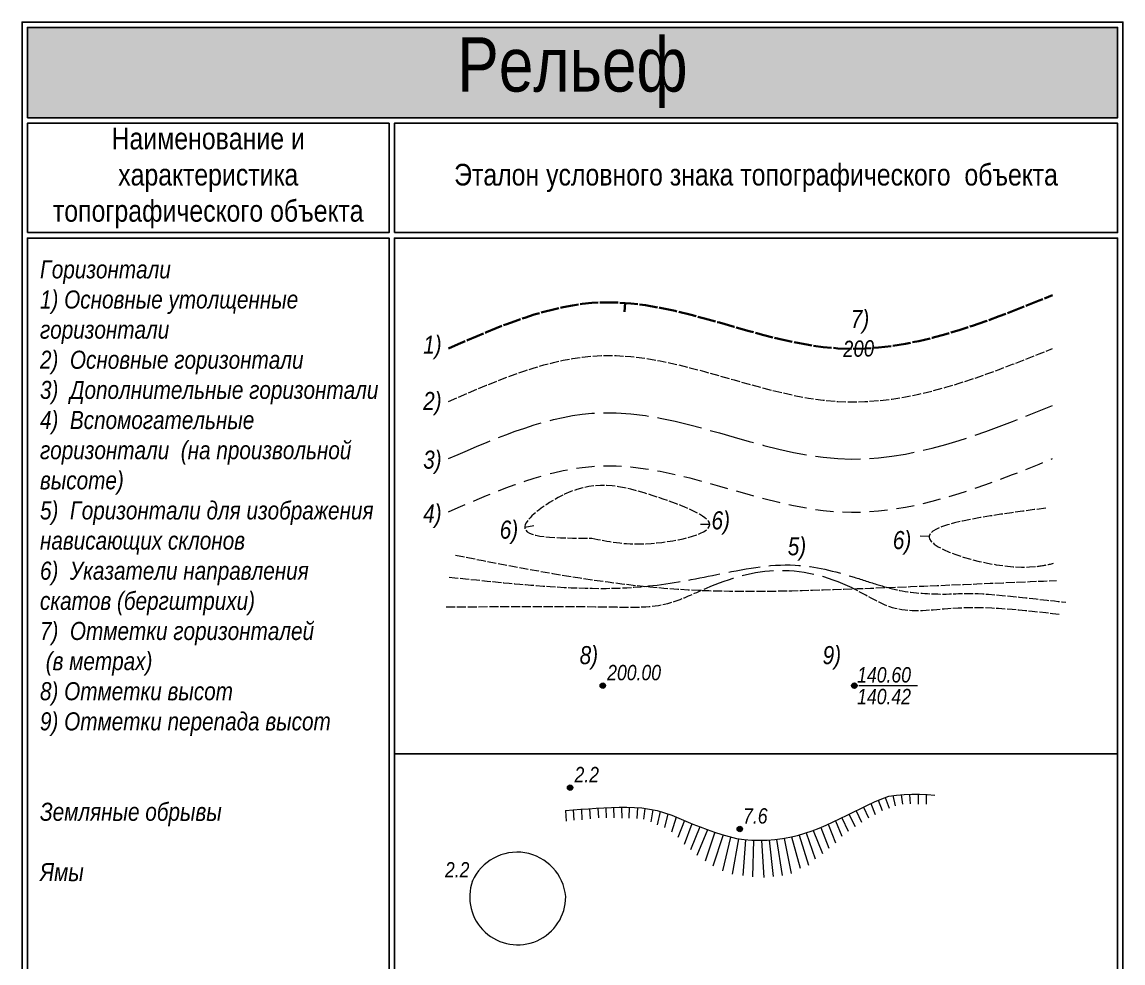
# Model space of a CAD drawing. Header units: metres. Extents: x -331 to 695, y -18 to 691.
# Drawn here: x 196.6 to 257.5, y 454.4 to 506.5 of the extents above; entities that cross this region are included whole.
import ezdxf
from ezdxf.enums import TextEntityAlignment as Align

# ---------------------------------------------------------------- set-up
doc = ezdxf.new("R2010")
doc.units = ezdxf.units.M
for name, pattern in [('СП-2х1', [3, 2, -1]), ('СП-3.5х1', [4.5, 3.5, -1]), ('СП-5х1', [6, 5, -1]), ('СП_9', [1, 1, 0])]:
    doc.linetypes.add(name, pattern=pattern)
doc.layers.add('17 Рельеф', color=7, linetype='Continuous', lineweight=15, true_color=0xa55200)
doc.styles.add('СП_Д', font='ARIALNI.TTF')
doc.styles.add('СП_Р', font='ARIALN.TTF')
doc.linetypes.add('СП_7.8.2', pattern='A,1,[130,ltypeshp.shx,S=0.25,R=0,X=0,Y=0.25],0,1,[130,ltypeshp.shx,S=0.6,R=0,X=0,Y=0.6],0', length=2)

# ---------------------------------------------------------------- blocks, each defined once
blk = doc.blocks.new('*U249')
at = {"linetype": 'Continuous', "lineweight": -2}
blk.add_lwpolyline([(0, 0), (0, 1)], dxfattribs=at)
blk = doc.blocks.new('*U409')
at = {"layer": '17 Рельеф', "linetype": 'Continuous', "lineweight": -2, "style": 'СП_Д'}
blk.add_attdef('H_001', (-0.64, -0.9), '', height=1.8, dxfattribs=at)
blk = doc.blocks.new('СП_Точка')
at = {"linetype": 'Continuous', "lineweight": -2}
h = blk.add_hatch(color=0, dxfattribs=at)
h.dxf.hatch_style = 1
h.paths.add_polyline_path([(-0.15, 0, 1), (0.15, 0, 1)])
at = {"color": 0, "linetype": 'Continuous', "lineweight": 0}
blk.add_circle((0, 0), 0.15, dxfattribs=at)
blk = doc.blocks.new('*U724')
at = {"color": 0, "linetype": 'Continuous', "lineweight": -2, "xscale": 2, "yscale": 2, "zscale": 2}
blk.add_blockref('СП_Точка', (0, 0), dxfattribs=at)
at = {"color": 0, "linetype": 'Continuous', "lineweight": 15, "style": 'СП_Д'}
blk.add_attdef('Z', text='', height=1.7, dxfattribs=at).set_placement((0.6, 2.3), align=Align.TOP_LEFT)
blk = doc.blocks.new('*U659')
at = {"color": 0, "linetype": 'Continuous', "lineweight": 15}
blk.add_line((0.5, 0), (7, 0), dxfattribs=at)
at = {"color": 0, "linetype": 'Continuous', "lineweight": -2, "xscale": 2, "yscale": 2, "zscale": 2}
blk.add_blockref('СП_Точка', (0, 0), dxfattribs=at)
at = {"color": 0, "linetype": 'Continuous', "lineweight": 15, "style": 'СП_Д'}
for tag, p in [('H', (0.6, 2.05)), ('Z', (0.6, -0.35))]:
    blk.add_attdef(tag, text='', height=1.7, dxfattribs=at).set_placement(p, align=Align.TOP_LEFT)

msp = doc.modelspace()

# ---------------------------------------------------------------- hatches: boundary and pattern name
at = {"ltscale": 0.5, "true_color": 0xfdc86d}
h = msp.add_hatch(color=31, dxfattribs=at)
h.dxf.hatch_style = 1
h.paths.add_polyline_path([(196.9, 501.192), (257.2, 501.192), (257.2, 506.192), (196.9, 506.192)])

# ---------------------------------------------------------------- linework, layer by layer
at = {"color": 7, "ltscale": 0.5}
for points in [[(196.6, 406.073), (257.5, 406.073), (257.5, 506.492), (196.6, 506.492)], [(196.9, 406.373), (216.9, 406.373), (216.9, 494.541), (196.9, 494.541)]]:
    msp.add_lwpolyline(points, close=True, dxfattribs=at)
at = {"ltscale": 0.5}
for points in [[(196.9, 501.192), (257.2, 501.192), (257.2, 506.192), (196.9, 506.192)], [(196.9, 494.841), (216.9, 494.841), (216.9, 500.892), (196.9, 500.892)], [(217.2, 494.841), (257.2, 494.841), (257.2, 500.892), (217.2, 500.892)], [(217.2, 406.373), (257.2, 406.373), (257.2, 494.541), (217.2, 494.541)]]:
    msp.add_lwpolyline(points, close=True, dxfattribs=at)
at = {"color": 253, "linetype": 'Continuous', "ltscale": 0.5}
msp.add_lwpolyline([(257.2, 466.009), (217.2, 466.009)], dxfattribs=at)
at = {"layer": '17 Рельеф', "linetype": 'Continuous', "ltscale": 0.5}
for points in [[(226.661, 462.88), (227.084, 462.912), (227.506, 462.943), (227.929, 462.973), (228.352, 463.001), (228.775, 463.026), (229.199, 463.045), (229.623, 463.057), (230.047, 463.059), (230.471, 463.048), (230.893, 463.015), (231.314, 462.956), (231.729, 462.867), (232.137, 462.751), (232.537, 462.609), (232.929, 462.449), (233.319, 462.283), (233.71, 462.12), (234.105, 461.966), (234.503, 461.821), (234.904, 461.682), (235.308, 461.549), (235.715, 461.429), (236.127, 461.332), (236.546, 461.268), (236.969, 461.234), (237.394, 461.225), (237.819, 461.236), (238.242, 461.266), (238.662, 461.319), (239.079, 461.396), (239.492, 461.495), (239.899, 461.615), (240.301, 461.752), (240.697, 461.905), (241.088, 462.071), (241.474, 462.247), (241.856, 462.429), (242.237, 462.616), (242.616, 462.804), (242.995, 462.991), (243.377, 463.175), (243.762, 463.356), (244.153, 463.525), (244.555, 463.658), (244.971, 463.73), (245.396, 463.76), (245.82, 463.774), (246.243, 463.774), (246.667, 463.757), (247.09, 463.73)], [(244.349, 463.591), (244.563, 463.007)], [(244.778, 463.7), (244.898, 463.129)], [(245.224, 463.747), (245.311, 463.22)], [(245.691, 463.767), (245.723, 463.238)], [(246.167, 463.771), (246.162, 463.233)], [(246.621, 463.755), (246.615, 463.215)], [(226.663, 462.876), (226.697, 462.276)], [(227.085, 462.907), (227.125, 462.335)], [(227.546, 462.941), (227.572, 462.361)], [(227.991, 462.973), (228.025, 462.417)], [(228.448, 463.003), (228.479, 462.462)], [(228.898, 463.028), (228.907, 462.46)], [(229.314, 463.044), (229.334, 462.474)], [(229.752, 463.02), (229.771, 462.451)], [(230.188, 463.053), (230.171, 462.454)], [(230.652, 463.033), (230.61, 462.434)], [(231.06, 462.991), (230.982, 462.397)], [(231.485, 462.919), (231.378, 462.242)], [(242.735, 462.857), (243.036, 462.223)], [(243.151, 463.062), (243.43, 462.463)], [(243.556, 463.255), (243.801, 462.654)], [(243.955, 463.437), (244.183, 462.876)], [(231.898, 462.819), (231.741, 462.078)], [(232.319, 462.686), (232.137, 461.936)], [(232.776, 462.51), (232.517, 461.681)], [(233.241, 462.313), (232.874, 461.375)], [(241.59, 462.296), (241.945, 461.462)], [(241.956, 462.473), (242.291, 461.735)], [(242.339, 462.662), (242.683, 461.984)], [(233.649, 462.141), (233.223, 460.99)], [(234.101, 461.964), (233.585, 460.701)], [(234.521, 461.811), (233.934, 460.389)], [(234.928, 461.67), (234.387, 460.069)], [(239.967, 461.631), (240.48, 460.196)], [(240.358, 461.768), (240.883, 460.5)], [(240.784, 461.936), (241.231, 460.797)], [(241.191, 462.112), (241.599, 461.077)], [(235.389, 461.52), (234.821, 459.789)], [(235.783, 461.407), (235.34, 459.531)], [(236.236, 461.308), (235.889, 459.355)], [(236.615, 461.256), (236.467, 459.278)], [(237.059, 461.226), (237.008, 459.199)], [(237.507, 461.222), (237.638, 459.171)], [(237.934, 461.237), (238.159, 459.216)], [(238.329, 461.271), (238.653, 459.278)], [(238.762, 461.33), (239.154, 459.397)], [(239.163, 461.409), (239.639, 459.681)], [(239.581, 461.514), (240.103, 459.848)]]:
    msp.add_lwpolyline(points, dxfattribs=at)
at = {"layer": '17 Рельеф', "color": 0, "linetype": 'СП_7.8.2', "ltscale": 0.5, "flags": 128}
msp.add_lwpolyline([(221.506, 458.953), (221.506, 458.953), (221.506, 458.953), (221.516, 458.978, 1.188286), (226.673, 458.109, 0.774825), (221.506, 458.953)], format="xyb", dxfattribs=at)
at = {"layer": '17 Рельеф', "linetype": 'СП_9', "lineweight": 30}
msp.add_spline([(220.196, 488.439), (228.659, 490.982), (241.731, 488.439), (253.61, 491.378)], degree=3, dxfattribs=at)
at = {"layer": '17 Рельеф', "linetype": 'СП_9', "ltscale": 0.5}
for points in [[(220.196, 485.501), (228.659, 488.044), (241.731, 485.501), (253.61, 488.439)], [(228.112, 477.94), (224.408, 478.601), (226.26, 480.187), (231.816, 480.187), (234.638, 478.689), (231.11, 477.631), (228.112, 477.94)], [(253.227, 479.6), (246.804, 477.904), (252.746, 476.377), (253.652, 476.547)], [(220.579, 476.999), (232.875, 475.121), (242.057, 475.121), (253.831, 475.601)]]:
    msp.add_spline(points, degree=3, dxfattribs=at)
at = {"layer": '17 Рельеф', "linetype": 'СП-5х1', "ltscale": 0.5}
msp.add_spline([(220.196, 482.338), (228.659, 484.881), (241.731, 482.338), (253.61, 485.277)], degree=3, dxfattribs=at)
at = {"layer": '17 Рельеф', "linetype": 'СП-2х1', "ltscale": 0.5}
msp.add_spline([(220.196, 479.399), (228.659, 481.942), (241.731, 479.399), (253.61, 482.338)], degree=3, dxfattribs=at)
at = {"layer": '17 Рельеф', "color": 7, "linetype": 'СП-3.5х1', "ltscale": 0.5}
for points, knots in [([(231.265, 475.293), (232.526, 475.426), (235.198, 475.948), (239.033, 476.761), (242.023, 475.991), (243.523, 475.492), (243.967, 475.358)], [11.052138, 11.052138, 11.052138, 11.052138, 14.870227, 19.235446, 22.57425, 23.967632, 23.967632, 23.967632, 23.967632]), ([(242.511, 475.183), (241.165, 475.845), (238.258, 476.541), (235.483, 475.613), (234.194, 475.053)], [11.574762, 11.574762, 11.574762, 11.574762, 15.979595, 20.136451, 20.136451, 20.136451, 20.136451])]:
    msp.add_open_spline(points, degree=3, knots=knots, dxfattribs=at)
at = {"layer": '17 Рельеф', "linetype": 'СП_9', "ltscale": 0.5}
for points, knots in [([(220.236, 475.784), (221.835, 475.614), (225.474, 475.228), (229.191, 475.077), (231.246, 475.291), (231.265, 475.293)], [0, 0, 0, 0, 4.831075, 10.994214, 11.052138, 11.052138, 11.052138, 11.052138]), ([(234.194, 475.053), (234.172, 475.044), (233.543, 474.769), (232.085, 474.059), (227.246, 474.174), (223.196, 474.14), (220.068, 474.113)], [20.136451, 20.136451, 20.136451, 20.136451, 20.208446, 22.166709, 24.953402, 34.411084, 34.411084, 34.411084, 34.411084]), ([(253.972, 473.718), (251.987, 473.95), (248.947, 474.306), (244.969, 473.647), (243.327, 474.781), (242.517, 475.18), (242.511, 475.183)], [0, 0, 0, 0, 5.826589, 8.923053, 11.552835, 11.574762, 11.574762, 11.574762, 11.574762]), ([(243.967, 475.358), (244.346, 475.245), (245.464, 474.913), (248.796, 474.77), (248.626, 475.041), (253.223, 474.519), (254.337, 474.393)], [23.967632, 23.967632, 23.967632, 23.967632, 25.180733, 27.549459, 32.375725, 33.920256, 33.920256, 33.920256, 33.920256])]:
    msp.add_open_spline(points, degree=3, knots=knots, dxfattribs=at)

# ---------------------------------------------------------------- block references
at = {"layer": '17 Рельеф', "linetype": 'Continuous', "lineweight": 30, "xscale": 0.4999999999999991, "yscale": 0.4999999999999991, "zscale": 0.4999999999999991, "rotation": 175.640161134487}
msp.add_blockref('*U249', (229.97, 490.951), dxfattribs=at)
at = {"layer": '17 Рельеф', "color": 0, "linetype": 'Continuous', "lineweight": 20}
ref = msp.add_blockref('*U409', (242.908, 488.42), dxfattribs=dict(at, xscale=0.4999999999999993, yscale=0.4999999999999993, zscale=0.4999999999999993, rotation=1.476036189070155))
ref.add_attrib('H_001', '200', (242.025, 487.953), dxfattribs={"linetype": 'Continuous', "lineweight": -2, "height": 0.9, "rotation": 1.47604, "style": 'СП_Д'})
for p, xscale, yscale, zscale, rotation in [((234.638, 478.701), 0.4999999999999978, 0.4999999999999978, 0.4999999999999978, 91.35538184715139), ((224.412, 478.547), 0.4999999999999982, 0.4999999999999982, 0.4999999999999982, 280.2695669358807), ((246.781, 478.027), 0.4999999999999992, 0.4999999999999992, 0.4999999999999992, 86.7785425097769)]:
    msp.add_blockref('*U249', p, dxfattribs=dict(at, xscale=xscale, yscale=yscale, zscale=zscale, rotation=rotation))
at = {"layer": '17 Рельеф', "color": 0, "linetype": 'Continuous', "lineweight": 20, "ltscale": 0.5}
ref = msp.add_blockref('*U724', (228.726, 469.781), dxfattribs=dict(at, xscale=0.5, yscale=0.5, zscale=0.5))
ref.add_attrib('Z_001', '200.00', (228.968, 470.078), dxfattribs={"layer": '0', "color": 0, "linetype": 'Continuous', "lineweight": 15, "height": 0.85, "style": 'СП_Д'})
at = {"layer": '17 Рельеф', "color": 0, "linetype": 'Continuous', "lineweight": 20}
ref = msp.add_blockref('*U659', (242.641, 469.781), dxfattribs=dict(at, xscale=0.5, yscale=0.5, zscale=0.5))
ref.add_attrib('H_001', '140.60', (242.796, 469.953), dxfattribs={"layer": '0', "color": 0, "linetype": 'Continuous', "lineweight": 15, "height": 0.85, "style": 'СП_Д'})
ref.add_attrib('Z_001', '140.42', (242.796, 468.753), dxfattribs={"layer": '0', "color": 0, "linetype": 'Continuous', "lineweight": 15, "height": 0.85, "style": 'СП_Д'})
at = {"layer": '17 Рельеф', "linetype": 'Continuous', "lineweight": 20}
ref = msp.add_blockref('*U724', (226.919, 464.139), dxfattribs=dict(at, xscale=0.5, yscale=0.5, zscale=0.5))
ref.add_attrib('Z_001', '2.2', (227.162, 464.435), dxfattribs={"layer": '0', "color": 0, "linetype": 'Continuous', "lineweight": 15, "height": 0.85, "style": 'СП_Д'})
ref = msp.add_blockref('*U724', (236.306, 461.852), dxfattribs=dict(at, xscale=0.5, yscale=0.5, zscale=0.5))
ref.add_attrib('Z_001', '7.6', (236.488, 462.149), dxfattribs={"layer": '0', "color": 0, "linetype": 'Continuous', "lineweight": 15, "height": 0.85, "style": 'СП_Д'})

# ---------------------------------------------------------------- texts
at = {"color": 7, "lineweight": 13, "attachment_point": 5, "style": 'СП_Р'}
for s, insert, char_height, width in [('Рельеф', (227.05, 503.692), 3, 60.3), ('Наименование и характеристика топографического объекта', (206.9, 497.866), 1.2, 20), ('Эталон условного знака топографического  объекта ', (237.2, 497.866), 1.2, 40)]:
    msp.add_mtext(s, dxfattribs=dict(at, insert=insert, char_height=char_height, width=width))
at = {"color": 7, "ltscale": 0.5, "insert": (197.594, 493.31), "char_height": 1, "width": 19.01215, "attachment_point": 1, "style": 'СП_Д'}
msp.add_mtext('Горизонтали\\P1) Основные утолщенные горизонтали\\P2)  Основные горизонтали\\P3)  Дополнительные горизонтали \\P4)  Вспомогательные горизонтали  (на произвольной высоте)\\P5)  Горизонтали для изображения нависающих склонов\\P6)  Указатели направления скатов (бергштрихи)\\P7)  Отметки горизонталей\\P (в метрах)\\P8) Отметки высот\\P9) Отметки перепада высот\\P\\P\\PЗемляные обрывы\\P\\PЯмы\\P\\P\\P\\P1) Камни-ориентиры отдельные\\P2) Гряды камней\\P\\P\\P\\P\\PОсыпи рыхлых пород (песчаные, глинистые и др.)\\P\\P\\P\\P\\PОсыпи твердых пород\\P1) каменисто-щебеночные\\P2) галечниковые\\P\\P\\P\\P\\P\\P\\P1) Неукрепленные откосы\\P2) Укрепленные откосы\\P3) Граница укрепления откоса', dxfattribs=at)
at = {"color": 212, "lineweight": 13, "true_color": 0xe000e0, "char_height": 1, "width": 1, "attachment_point": 5, "style": 'СП_Д'}
for s, insert in [('7)', (242.956, 489.911)), ('1)', (219.3, 488.49)), ('2)', (219.3, 485.378)), ('3)', (219.3, 482.132)), ('4)', (219.3, 479.154)), ('6)', (235.251, 478.774)), ('6)', (223.535, 478.261)), ('6)', (245.281, 477.683)), ('5)', (239.466, 477.341)), ('8)', (227.956, 471.319)), ('9)', (241.397, 471.319))]:
    msp.add_mtext(s, dxfattribs=dict(at, insert=insert))
at = {"layer": '17 Рельеф', "color": 7, "linetype": 'Continuous', "insert": (220.672, 459.593), "char_height": 0.85, "attachment_point": 5, "line_spacing_factor": 0.8, "style": 'СП_Д'}
msp.add_mtext('2.2', dxfattribs=at)

doc.saveas('drawing.dxf')
